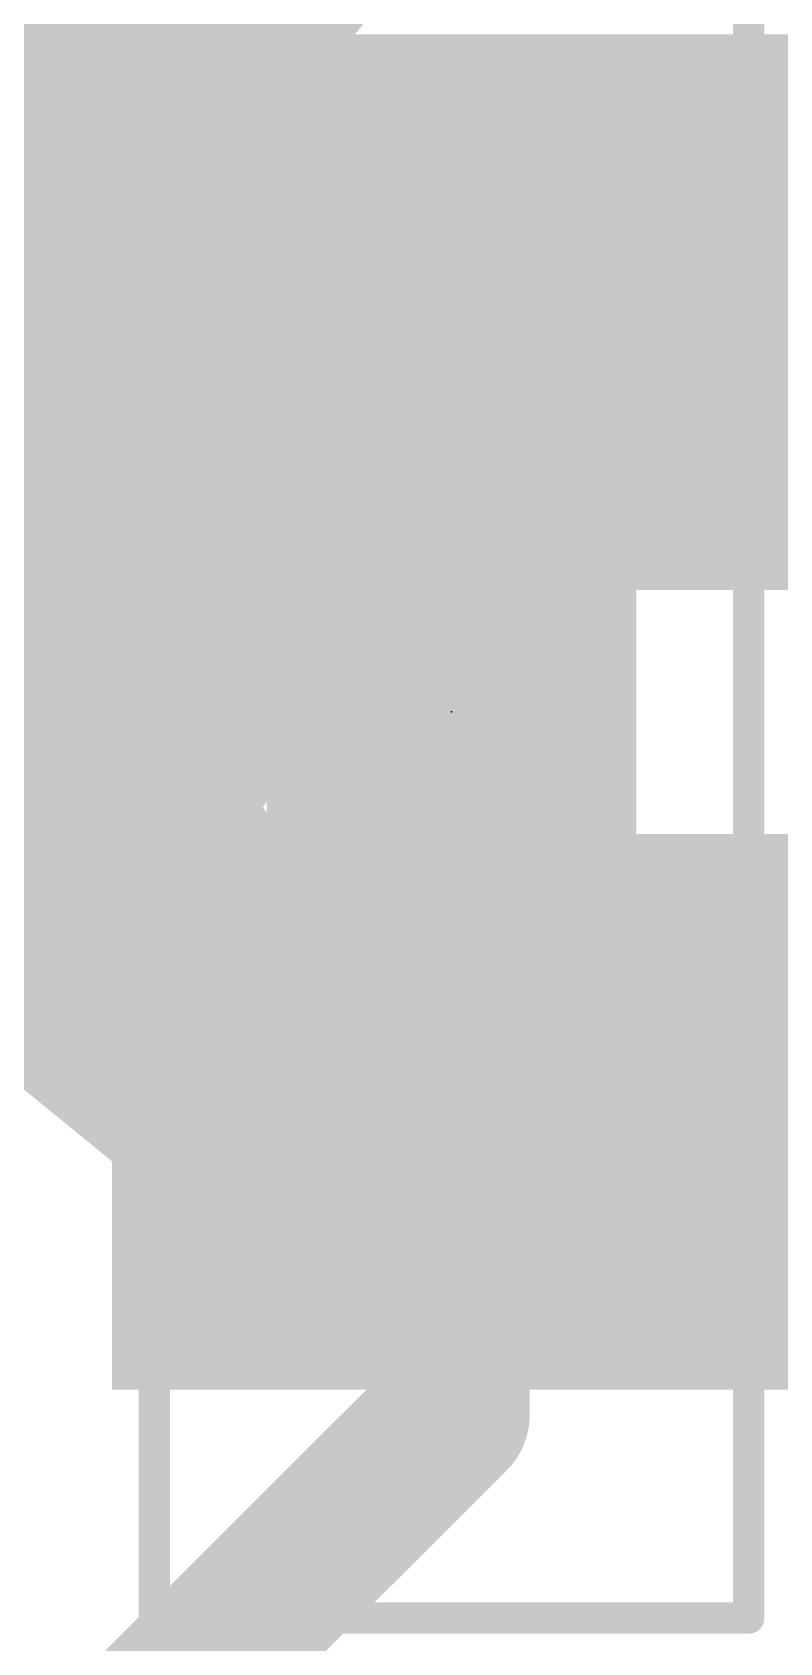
# Model space of a CAD drawing. Extents: x -36 to 72, y -7 to 16.
# Drawn here: x 8.209 to 9.423, y 9.917 to 12.535 of the extents above; entities that cross this region are included whole.
import ezdxf

# ---------------------------------------------------------------- set-up
doc = ezdxf.new("R2010")
doc.units = 0
for name, color, linetype in [('1', 12, 'CONTINUOUS'), ('21', 53, 'CONTINUOUS'), ('22', 53, 'CONTINUOUS'), ('23', 53, 'CONTINUOUS'), ('29', 253, 'CONTINUOUS'), ('31', 253, 'CONTINUOUS'), ('35', 253, 'CONTINUOUS'), ('39', 12, 'CONTINUOUS'), ('51', 53, 'CONTINUOUS')]:
    doc.layers.add(name, color=color, linetype=linetype)

# ---------------------------------------------------------------- blocks, each defined once
blk = doc.blocks.new('RECT')
blk.add_solid([(-0.5, -0.5), (0.5, -0.5), (-0.5, 0.5), (0.5, 0.5)])

msp = doc.modelspace()

# ---------------------------------------------------------------- linework, layer by layer
at = {"layer": '1', "const_width": 0.254}
for points in [[(8.89, 10.287), (8.89, 10.78)], [(8.12, 9.517), (8.89, 10.287)]]:
    msp.add_lwpolyline(points, dxfattribs=at)
at = {"layer": '1', "const_width": 0.127}
for points in [[(8.9535, 10.78, 1), (8.8265, 10.78)], [(8.9349, 10.2421, 1), (8.8451, 10.3319)], [(8.8265, 10.287, 1), (8.9535, 10.287)]]:
    msp.add_lwpolyline(points, format="xyb", dxfattribs=at)
at = {"layer": '21', "const_width": 0.4064}
msp.add_lwpolyline([(8.8595, 11.43), (8.9205, 11.43)], dxfattribs=at)
at = {"layer": '21', "const_width": 0.2032}
for points in [[(8.8595, 11.5316, 1), (8.8595, 11.3284)], [(8.9205, 11.3284, 1), (8.9205, 11.5316)]]:
    msp.add_lwpolyline(points, format="xyb", dxfattribs=at)
at = {"layer": '22', "const_width": 0.15}
for points in [[(8.802, 12.7345), (8.4946, 12.3575)], [(6.5477, 12.6), (8.6923, 12.6)], [(6.67, 12.45), (8.57, 12.45)], [(8.4946, 12.3575), (8.5728, 12.2057)], [(6.7158, 12.3), (8.5242, 12.3)], [(8.5728, 12.2057), (8.6249, 12.043)], [(7.939, 12.15), (8.5906, 12.15)], [(8.6249, 12.043), (9.1088, 11.9938)], [(8.0461, 12), (9.0478, 12)], [(9.1088, 11.9938), (9.1088, 11.6282)], [(8.0841, 11.85), (9.1088, 11.85)], [(8.0753, 11.7), (9.1088, 11.7)], [(9.1088, 11.6282), (8.6249, 11.579)], [(8.6249, 11.579), (8.5728, 11.4163)], [(8.0055, 11.55), (8.6156, 11.55)], [(7.8389, 11.4), (8.5644, 11.4)], [(8.5728, 11.4163), (8.4946, 11.2645)], [(8.4946, 11.2645), (8.802, 10.8875)], [(7.8524, 11.25), (8.5064, 11.25)], [(7.9145, 11.1), (8.6287, 11.1)], [(7.9767, 10.95), (8.751, 10.95)], [(8.1665, 10.9364), (8.0147, 10.8582)], [(8.5435, 10.629), (8.1665, 10.9364)], [(8.802, 10.8875), (8.5435, 10.629)], [(8.3338, 10.8), (8.7145, 10.8)], [(8.5177, 10.65), (8.5645, 10.65)]]:
    msp.add_lwpolyline(points, dxfattribs=at)
at = {"layer": '22', "const_width": 0.075}
for points in [[(8.6923, 12.5625, 1), (8.6923, 12.6375)], [(8.57, 12.4125, 1), (8.57, 12.4875)], [(8.5279, 12.3747, 1), (8.4613, 12.3403)], [(8.4655, 12.3812, 1), (8.5237, 12.3338)], [(8.5242, 12.2625, 1), (8.5242, 12.3375)], [(8.6085, 12.2171, 1), (8.5371, 12.1942)], [(8.5395, 12.1885, 1), (8.6062, 12.2228)], [(8.5906, 12.1125, 1), (8.5906, 12.1875)], [(8.6287, 12.0803, 1), (8.6211, 12.0057)], [(8.5892, 12.0316, 1), (8.6606, 12.0544)], [(9.0478, 11.9625, 1), (9.0478, 12.0375)], [(9.1463, 11.9938, 1), (9.0713, 11.9938)], [(9.105, 11.9565, 1), (9.1126, 12.0311)], [(9.1088, 11.8125, 1), (9.1088, 11.8875)], [(9.1088, 11.6625, 1), (9.1088, 11.7375)], [(9.1126, 11.5909, 1), (9.105, 11.6655)], [(8.6211, 11.6163, 1), (8.6287, 11.5417)], [(8.6606, 11.5676, 1), (8.5892, 11.5904)], [(9.0713, 11.6282, 1), (9.1463, 11.6282)], [(8.6156, 11.5125, 1), (8.6156, 11.5875)], [(8.6062, 11.3992, 1), (8.5395, 11.4335)], [(8.5644, 11.3625, 1), (8.5644, 11.4375)], [(8.5371, 11.4278, 1), (8.6085, 11.4049)], [(8.5237, 11.2882, 1), (8.4655, 11.2408)], [(8.4613, 11.2817, 1), (8.5279, 11.2473)], [(8.5064, 11.2125, 1), (8.5064, 11.2875)], [(8.6287, 11.0625, 1), (8.6287, 11.1375)], [(8.751, 10.9125, 1), (8.751, 10.9875)], [(8.1902, 10.9655, 1), (8.1428, 10.9073)], [(8.1837, 10.9031, 1), (8.1493, 10.9697)], [(8.7729, 10.8638, 1), (8.8311, 10.9112)], [(8.8285, 10.861, 1), (8.7755, 10.914)], [(8.3338, 10.8375, 1), (8.3338, 10.7625)], [(8.7145, 10.7625, 1), (8.7145, 10.8375)], [(8.5177, 10.6875, 1), (8.5177, 10.6125)], [(8.5645, 10.6125, 1), (8.5645, 10.6875)], [(8.517, 10.6555, 1), (8.57, 10.6025)], [(8.5198, 10.5999, 1), (8.5672, 10.6581)]]:
    msp.add_lwpolyline(points, format="xyb", dxfattribs=at)
at = {"layer": '23'}
msp.add_point((8.89, 11.43), dxfattribs=at)
at = {"layer": '39', "const_width": 0.0508}
for points in [[(8.407, 9.957), (8.407, 12.903)], [(9.373, 12.903), (9.373, 9.957)], [(9.373, 9.957), (8.407, 9.957)]]:
    msp.add_lwpolyline(points, dxfattribs=at)
at = {"layer": '39', "const_width": 0.0254}
for points in [[(8.407, 9.9697, 1), (8.407, 9.9443)], [(9.373, 9.9443, 1), (9.373, 9.9697)], [(8.3943, 9.957, 1), (8.4197, 9.957)], [(9.3603, 9.957, 1), (9.3857, 9.957)]]:
    msp.add_lwpolyline(points, format="xyb", dxfattribs=at)
at = {"layer": '51', "const_width": 0.1524}
for points in [[(8.666, 11.185), (8.666, 11.675)], [(9.114, 11.675), (9.114, 11.185)]]:
    msp.add_lwpolyline(points, dxfattribs=at)
at = {"layer": '51', "const_width": 0.0762}
for points in [[(8.7041, 11.675, 1), (8.6279, 11.675)], [(9.1521, 11.675, 1), (9.0759, 11.675)], [(8.6279, 11.185, 1), (8.7041, 11.185)], [(9.0759, 11.185, 1), (9.1521, 11.185)]]:
    msp.add_lwpolyline(points, format="xyb", dxfattribs=at)

# ---------------------------------------------------------------- block references
at = {"layer": '1', "xscale": 0.7, "yscale": 0.9, "rotation": 90}
for p in [(8.89, 12.08), (8.89, 10.78)]:
    msp.add_blockref('RECT', p, dxfattribs=at)
at = {"layer": '29', "xscale": 0.9032, "yscale": 1.1032, "rotation": 90}
for p in [(8.89, 12.08), (8.89, 10.78)]:
    msp.add_blockref('RECT', p, dxfattribs=at)
at = {"layer": '31', "xscale": 0.7, "yscale": 0.9, "rotation": 90}
for p in [(8.89, 12.08), (8.89, 10.78)]:
    msp.add_blockref('RECT', p, dxfattribs=at)
at = {"layer": '35', "xscale": 0.3998, "yscale": 0.6, "rotation": 90}
msp.add_blockref('RECT', (8.89, 11.43), dxfattribs=at)
at = {"layer": '51', "xscale": 0.3, "yscale": 0.5999, "rotation": 90}
for p in [(8.8948, 11.8388), (8.8948, 11.026)]:
    msp.add_blockref('RECT', p, dxfattribs=at)

doc.saveas('drawing.dxf')
